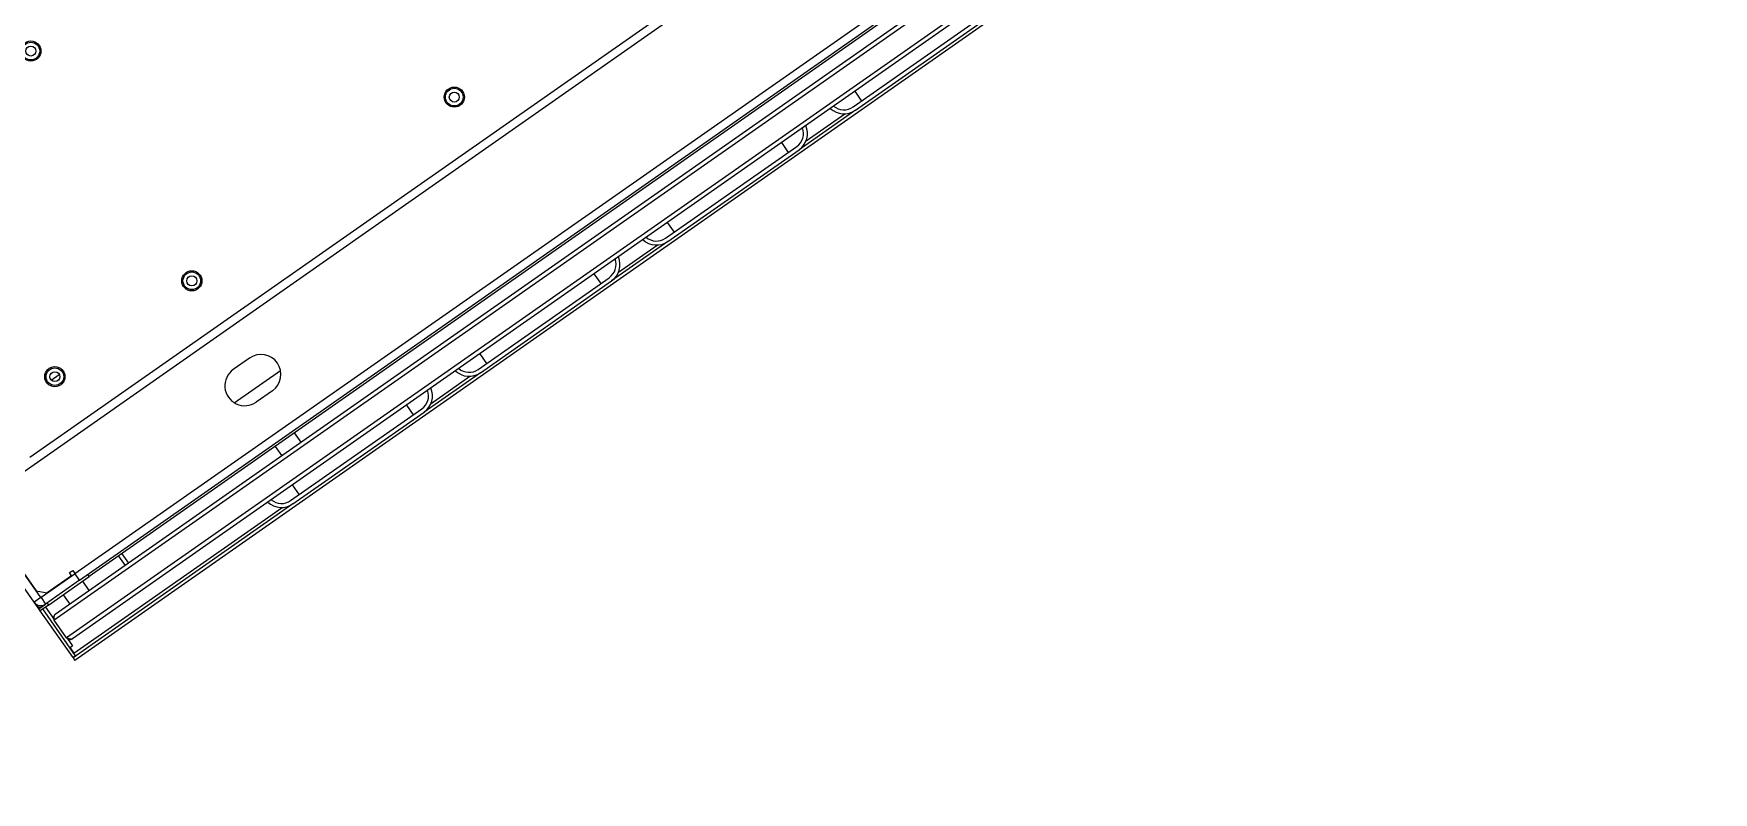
# Model space of a CAD drawing. Header units: millimetres. Extents: x 152904052 to 153933663, y 538271515 to 539240469.
# Drawn here: x 153458357 to 153459201, y 538573354 to 538573736 of the extents above; entities that cross this region are included whole.
import ezdxf

# ---------------------------------------------------------------- set-up
doc = ezdxf.new("R2010")
doc.units = ezdxf.units.MM
doc.layers.add('POWR', color=5, linetype='Continuous')

msp = doc.modelspace()

# ---------------------------------------------------------------- linework, layer by layer
at = {"layer": 'POWR', "color": 7}
for p, q in [((153458327.77, 538573498.9), (153460123.35, 538574756.18)), ((153458377.55, 538573464.42), (153460138.73, 538574697.61)), ((153458379.9, 538573461.06), (153460141.08, 538574694.25)), ((153458354.91, 538573522.91), (153459200.68, 538574115.13)), ((153459263.25, 538574068.48), (153458367.1, 538573440.99)), ((153459260.27, 538574068.96), (153458367.67, 538573443.95)), ((153459269.45, 538574059.63), (153458373.3, 538573432.14)), ((153459268.93, 538574056.71), (153458376.22, 538573431.63)), ((153459278.62, 538574051.77), (153458377.55, 538573420.84)), ((153459234.56, 538574058.03), (153458384.69, 538573462.95)), ((153458768.51, 538573698.99), (153458834.37, 538573745.1)), ((153458769.66, 538573697.35), (153458835.52, 538573743.47)), ((153458769.33, 538573706.89), (153458772.77, 538573701.97)), ((153458769.66, 538573697.35), (153458741.32, 538573677.5)), ((153458744.84, 538573681.93), (153458764.3, 538573695.55)), ((153458674.31, 538573633.03), (153458740.17, 538573679.14)), ((153458732.47, 538573681.07), (153458735.91, 538573676.16)), ((153458675.46, 538573631.39), (153458741.32, 538573677.5)), ((153458675.13, 538573640.92), (153458678.57, 538573636.01)), ((153458675.46, 538573631.39), (153458647.12, 538573611.54)), ((153458650.64, 538573615.97), (153458670.1, 538573629.59)), ((153458580.11, 538573567.07), (153458645.97, 538573613.18)), ((153458581.26, 538573565.43), (153458647.12, 538573611.54)), ((153458638.27, 538573615.11), (153458641.71, 538573610.2)), ((153458465.29, 538573572.73), (153458457.1, 538573567)), ((153458580.93, 538573574.96), (153458584.37, 538573570.05)), ((153458365.61, 538573561.72), (153458369.66, 538573564.56)), ((153458457.55, 538573550.32), (153458480.81, 538573566.6)), ((153458581.26, 538573565.43), (153458552.91, 538573545.58)), ((153458556.44, 538573550), (153458575.89, 538573563.63)), ((153458476.76, 538573556.35), (153458468.57, 538573550.62)), ((153458485.91, 538573501.1), (153458551.77, 538573547.22)), ((153458487.05, 538573499.47), (153458552.91, 538573545.58)), ((153458544.06, 538573549.15), (153458547.51, 538573544.24)), ((153458491.23, 538573530.47), (153458487.9, 538573535.22)), ((153458478.07, 538573528.33), (153458481.4, 538573523.58)), ((153458486.72, 538573509), (153458490.17, 538573504.09)), ((153458357.07, 538573450.08), (153458323.29, 538573498.33)), ((153458360.35, 538573452.38), (153458326.57, 538573500.62)), ((153458327.77, 538573498.9), (153458358, 538573455.73)), ((153458487.05, 538573499.47), (153458376.63, 538573422.15)), ((153458377.02, 538573424.38), (153458481.69, 538573497.66)), ((153458399.43, 538573473.27), (153458402.76, 538573468.52)), ((153458401.07, 538573474.42), (153458404.4, 538573469.67)), ((153458377.61, 538573464.34), (153458360.49, 538573452.35)), ((153458379.9, 538573461.06), (153458362.78, 538573449.07)), ((153458375.86, 538573463.35), (153458363.57, 538573454.75)), ((153458364.21, 538573448.61), (153458384.69, 538573462.95)), ((153458374.77, 538573464.91), (153458376.4, 538573466.06)), ((153458375.86, 538573463.35), (153458374.77, 538573464.91)), ((153458376.4, 538573466.06), (153458377.55, 538573464.42)), ((153458377.61, 538573464.34), (153458377.55, 538573464.42)), ((153458379.9, 538573461.06), (153458377.61, 538573464.34)), ((153458384.74, 538573455.9), (153458381.41, 538573460.65)), ((153458384.69, 538573462.95), (153458384, 538573463.93)), ((153458360.35, 538573452.38), (153458357.07, 538573450.08)), ((153458358, 538573455.73), (153458363.57, 538573454.75)), ((153458360.49, 538573452.35), (153458362.78, 538573449.07)), ((153458371.58, 538573453.77), (153458374.91, 538573449.02)), ((153458358.22, 538573448.44), (153458357.07, 538573450.08)), ((153458358.65, 538573448.74), (153458358.22, 538573448.44)), ((153458359.42, 538573446.72), (153458358.22, 538573448.44)), ((153458359.42, 538573446.72), (153458362.78, 538573449.07)), ((153458360.11, 538573445.74), (153458359.42, 538573446.72)), ((153458364.21, 538573448.61), (153458360.11, 538573445.74)), ((153458376.57, 538573422.23), (153458360.11, 538573445.74)), ((153458360.73, 538573447.64), (153458360.7, 538573447.69)), ((153458360.85, 538573448.35), (153458361.14, 538573447.93)), ((153458377.88, 538573423.15), (153458361.42, 538573446.66)), ((153458362.73, 538573447.57), (153458367.1, 538573441.35)), ((153458363.52, 538573449.59), (153458364.21, 538573448.61)), ((153458367.67, 538573443.95), (153458367.62, 538573443.91)), ((153458373.3, 538573432.14), (153458367.1, 538573440.99)), ((153458373.97, 538573431.52), (153458376.38, 538573428.08)), ((153458376.38, 538573428.08), (153458375.07, 538573427.16)), ((153458375.07, 538573427.16), (153458377.02, 538573424.38)), ((153458377.88, 538573423.15), (153458376.57, 538573422.23)), ((153458376.63, 538573422.15), (153458377.55, 538573420.84)), ((153458377.94, 538573423.07), (153458377.88, 538573423.15))]:
    msp.add_line(p, q, dxfattribs=at)
for centre, radius in [((153458355.37, 538573727.1), 5.06), ((153458355.37, 538573727.1), 4.44), ((153458355.37, 538573727.1), 2.5), ((153458568.13, 538573703.95), 5.06), ((153458568.13, 538573703.95), 4.44), ((153458568.13, 538573703.95), 2.5), ((153458436.25, 538573611.6), 5.06), ((153458436.25, 538573611.6), 4.44), ((153458436.25, 538573611.6), 2.5), ((153458367.44, 538573563.42), 5.06), ((153458367.44, 538573563.42), 4.44), ((153458367.44, 538573563.42), 2.5)]:
    msp.add_circle(centre, radius, dxfattribs=at)
for centre, radius, start, end in [((153458763.92, 538573705.54), 10, 226.53696, 304.99999), ((153458763.92, 538573705.54), 8, 229.47751, 304.99999), ((153458735.58, 538573685.7), 8, 304.99999, 20.52248), ((153458735.58, 538573685.7), 10, 304.99999, 23.46303), ((153458669.72, 538573639.58), 10, 226.53696, 304.99999), ((153458669.72, 538573639.58), 8, 229.47751, 304.99999), ((153458641.38, 538573619.73), 8, 304.99999, 20.52248), ((153458641.38, 538573619.73), 10, 304.99999, 23.46303), ((153458471.03, 538573564.54), 10, 304.99999, 124.99999), ((153458462.84, 538573558.81), 10, 124.99999, 304.99999), ((153458575.52, 538573573.62), 10, 226.53696, 304.99999), ((153458575.52, 538573573.62), 8, 229.47751, 304.99999), ((153458547.18, 538573553.77), 8, 304.99999, 20.52248), ((153458547.18, 538573553.77), 10, 304.99999, 23.46303), ((153458481.32, 538573507.66), 8, 229.47751, 304.99999), ((153458481.32, 538573507.66), 10, 226.53696, 304.99999), ((153458360.43, 538573452.43), 0.1, 214.99999, 304.99999), ((153458360.43, 538573452.43), 4.1, 214.99999, 304.99999), ((153458359.94, 538573449.65), 2.1, 214.99999, 304.99999), ((153458375.02, 538573433.35), 2.1, 214.99999, 304.99999)]:
    msp.add_arc(centre, radius, start, end, dxfattribs=at)
for points in [[(153458367.62, 538573443.91), (153458367.41, 538573443.73), (153458367, 538573443.36), (153458366.71, 538573442.57), (153458366.71, 538573441.72), (153458366.97, 538573441.23), (153458367.1, 538573440.99)], [(153458367.1, 538573440.99), (153458367.09, 538573441.32), (153458367.07, 538573441.98), (153458367.12, 538573442.86), (153458367.28, 538573443.57), (153458367.54, 538573443.82), (153458367.67, 538573443.95)]]:
    msp.add_open_spline(points, degree=3, dxfattribs=at)
msp.add_open_spline([(153458376.22, 538573431.63), (153458376.07, 538573431.56), (153458375.76, 538573431.41), (153458375.07, 538573431.49), (153458374.23, 538573431.75), (153458373.61, 538573432.01), (153458373.3, 538573432.14)], degree=3, knots=[0, 0, 0, 0, 0.230728, 0.485563, 0.740459, 1, 1, 1, 1], dxfattribs=at)

doc.saveas('drawing.dxf')
